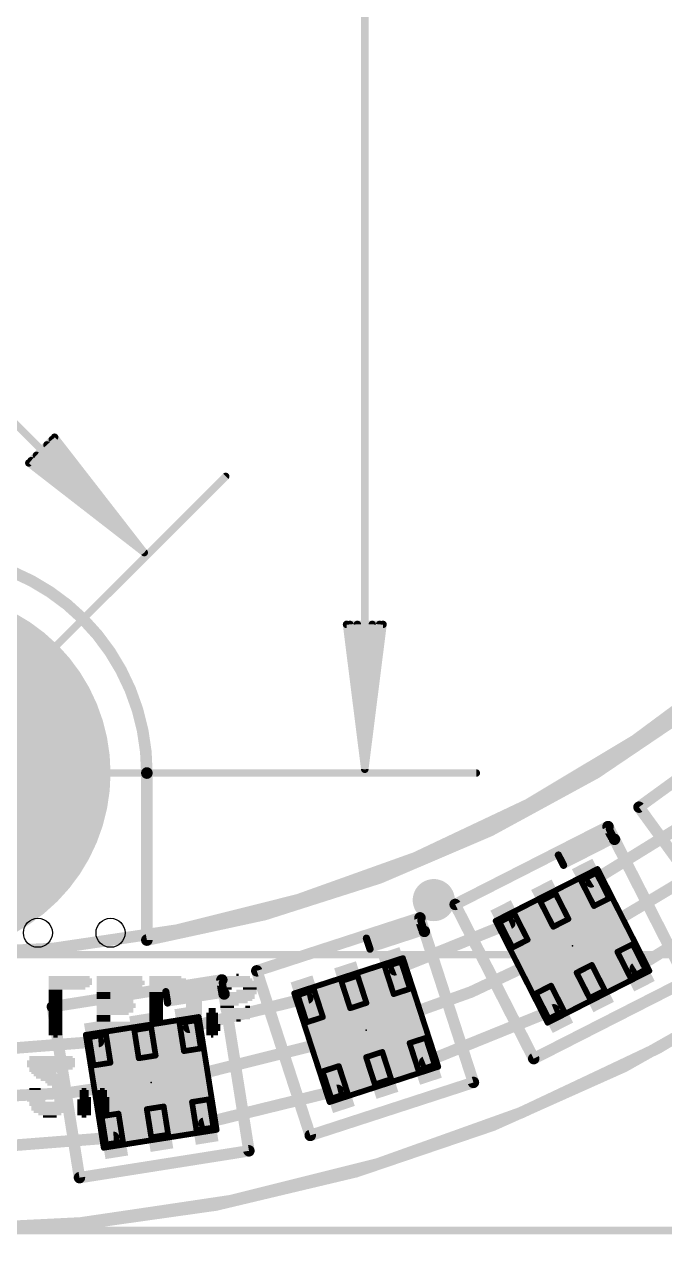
# Model space of a CAD drawing. Extents: x -17 to 92, y -61 to 85.
# Drawn here: x 29.61 to 40.8, y 0.76 to 21.99 of the extents above; entities that cross this region are included whole.
import ezdxf

# ---------------------------------------------------------------- set-up
doc = ezdxf.new("R2010")
doc.units = 0
for name, color, linetype in [('1', 12, 'CONTINUOUS'), ('16', 132, 'CONTINUOUS'), ('17', 110, 'CONTINUOUS'), ('18', 110, 'CONTINUOUS'), ('20', 31, 'CONTINUOUS'), ('21', 41, 'CONTINUOUS'), ('22', 253, 'CONTINUOUS'), ('23', 53, 'CONTINUOUS'), ('39', 12, 'CONTINUOUS'), ('47', 253, 'CONTINUOUS'), ('51', 253, 'CONTINUOUS')]:
    doc.layers.add(name, color=color, linetype=linetype)

# ---------------------------------------------------------------- blocks, each defined once
blk = doc.blocks.new('RECT')
blk.add_solid([(-0.5, -0.5), (0.5, -0.5), (-0.5, 0.5), (0.5, 0.5)])
blk = doc.blocks.new('ROUNDP')
at = {"const_width": 0.5}
blk.add_lwpolyline([(0, -0.25, 1), (0, 0.25, 1), (0, -0.25)], format="xyb", dxfattribs=at)
blk = doc.blocks.new('ROUNDV')
at = {"const_width": 0.5}
blk.add_lwpolyline([(0, -0.25, 1), (0, 0.25, 1), (0, -0.25)], format="xyb", dxfattribs=at)

msp = doc.modelspace()

# ---------------------------------------------------------------- linework, layer by layer
at = {"layer": '1'}
for points, const_width in [([(0.889, 27.94, 2.4102), (28.0035, 54.991)], 0.2032), ([(27.94, 52.705, 2.4142), (52.705, 27.94)], 0.2032), ([(39.4924, 7.0312, 1), (39.5458, 6.9447)], 0.1016), ([(38.1125, 6.2145, 1), (38.0745, 6.3087)], 0.1016), ([(36.0646, 5.4969, 1), (36.1026, 5.4027)], 0.1016), ([(40.2642, 5.5165, 1), (40.3176, 5.43)], 0.1016), ([(34.574, 4.9061, 1), (34.5498, 5.0047)], 0.1016), ([(38.8844, 4.6998, 1), (38.8462, 4.7939)], 0.1016), ([(32.4713, 4.4938, 1), (32.4955, 4.3951)], 0.1016), ([(30.907, 4.1435, 1), (30.8991, 4.2448)], 0.1016), ([(36.5898, 3.8801, 1), (36.628, 3.7859)], 0.1016), ([(35.0993, 3.2892, 1), (35.0751, 3.3879)], 0.1016), ([(32.7372, 2.8147, 1), (32.7614, 2.7161)], 0.1016), ([(31.173, 2.4645, 1), (31.1651, 2.5658)], 0.1016)]:
    msp.add_lwpolyline(points, format="xyb", dxfattribs=dict(at, const_width=const_width))
at = {"layer": '1', "const_width": 0.2032}
for points in [[(41.3474, 8.1168), (39.5191, 6.9879)], [(40.2909, 5.4732), (42.3466, 6.7415)], [(38.0935, 6.2616), (36.0836, 5.4498)], [(34.5619, 4.9554), (32.4834, 4.4445)], [(36.6089, 3.833), (38.8653, 4.7469)], [(28.74, 4.025), (30.9031, 4.1942)], [(32.7493, 2.7654), (35.0872, 3.3386)], [(31.169, 2.5151), (28.74, 2.325)]]:
    msp.add_lwpolyline(points, dxfattribs=at)
at = {"layer": '16', "const_width": 0.2032}
msp.add_lwpolyline([(27.8765, 54.991, 2.4102), (54.991, 27.94)], format="xyb", dxfattribs=at)
at = {"layer": '20'}
for points, const_width in [([(31.75, 5.969, 0.3201), (49.911, 24.13)], 0.2032), ([(31.75, 8.89, 0.4142), (27.94, 12.7)], 0.2032), ([(31.8008, 8.89, 1), (31.6992, 8.89)], 0.1016), ([(31.6992, 8.89, 1), (31.8008, 8.89)], 0.1016), ([(11.5189, 6.4389, 0.3395), (44.3611, 6.4389)], 0.2032), ([(31.7416, 6.0191, 1), (31.7584, 5.9189)], 0.1016), ([(31.6992, 5.969, 1), (31.8008, 5.969)], 0.1016)]:
    msp.add_lwpolyline(points, format="xyb", dxfattribs=dict(at, const_width=const_width))
at = {"layer": '20', "const_width": 0.2032}
msp.add_lwpolyline([(31.75, 8.89), (31.75, 5.969)], dxfattribs=at)
at = {"layer": '20'}
for centre in [(29.845, 6.096), (31.115, 6.096)]:
    msp.add_circle(centre, 0.254, dxfattribs=at)
at = {"layer": '21'}
for points, const_width in [([(27.94, 0.889, 1), (27.94, 54.991, 1), (27.94, 0.889)], 0.2032), ([(27.94, 5.715, 1), (27.94, 50.165, 1), (27.94, 5.715)], 0.2032), ([(40.3243, 8.334, 1), (40.3831, 8.2531)], 0.1), ([(40.3942, 8.3229, 1), (40.3133, 8.2642)], 0.1), ([(39.8573, 7.9762, 1), (39.7682, 7.9308)], 0.1), ([(39.8355, 7.9089, 1), (39.7901, 7.9981)], 0.1), ([(39.8638, 7.9234, 1), (39.8072, 7.8945)], 0.0635), ([(39.8499, 7.8807, 1), (39.8211, 7.9372)], 0.0635), ([(39.8062, 7.7462, 1), (39.7773, 7.8027)], 0.0635), ([(39.9708, 7.7534, 1), (39.8817, 7.7081)], 0.1), ([(39.8817, 7.7081, 1), (39.9708, 7.7534)], 0.1), ([(39.898, 7.7163, 1), (39.9546, 7.7452)], 0.0635), ([(39.9407, 7.7025, 1), (39.9118, 7.759)], 0.0635), ([(38.9727, 7.4694, 1), (38.9162, 7.4405)], 0.0635), ([(38.93, 7.4832, 1), (38.9589, 7.4267)], 0.0635), ([(39.0181, 7.3803, 1), (38.9616, 7.3514)], 0.0635), ([(38.9754, 7.3941, 1), (39.0043, 7.3376)], 0.0635), ([(38.9616, 7.3514, 1), (39.0181, 7.3803)], 0.0635), ([(39.0208, 7.305, 1), (39.0497, 7.2485)], 0.0635), ([(39.007, 7.2623, 1), (39.0635, 7.2912)], 0.0635), ([(37.117, 6.6361, 1), (37.1624, 6.547)], 0.1), ([(37.1843, 6.6142, 1), (37.0952, 6.5688)], 0.1), ([(36.5722, 6.373, 1), (36.4771, 6.3421)], 0.1), ([(36.5401, 6.31, 1), (36.5092, 6.4051)], 0.1), ([(36.5703, 6.3198, 1), (36.5099, 6.3002)], 0.0635), ([(36.5499, 6.2798, 1), (36.5303, 6.3402)], 0.0635), ([(36.4857, 6.1538, 1), (36.4661, 6.2142)], 0.0635), ([(36.6495, 6.1352, 1), (36.5544, 6.1043)], 0.1), ([(36.5544, 6.1043, 1), (36.6495, 6.1352)], 0.1), ([(36.5717, 6.11, 1), (36.6321, 6.1296)], 0.0635), ([(36.6117, 6.0896, 1), (36.5921, 6.15)], 0.0635), ([(35.5792, 6.0312, 1), (35.5989, 5.9708)], 0.0635), ([(35.6193, 6.0108, 1), (35.5589, 5.9912)], 0.0635), ([(35.6101, 5.9361, 1), (35.6298, 5.8757)], 0.0635), ([(35.6502, 5.9157, 1), (35.5898, 5.8961)], 0.0635), ([(35.5898, 5.8961, 1), (35.6502, 5.9157)], 0.0635), ([(35.6411, 5.841, 1), (35.6607, 5.7806)], 0.0635), ([(35.6207, 5.8009, 1), (35.6811, 5.8206)], 0.0635), ([(33.719, 5.4459, 1), (33.6239, 5.415)], 0.1), ([(33.656, 5.478, 1), (33.6869, 5.3829)], 0.1), ([(33.1104, 5.2799, 1), (33.0116, 5.2642)], 0.1), ([(33.0689, 5.2226, 1), (33.0532, 5.3214)], 0.1), ([(32.1125, 5.0712, 1), (32.0498, 5.0612)], 0.0635), ([(32.0762, 5.0976, 1), (32.0861, 5.0349)], 0.0635), ([(32.9907, 5.0769, 1), (32.9808, 5.1396)], 0.0635), ([(33.1495, 5.0329, 1), (33.0508, 5.0173)], 0.1), ([(33.1002, 5.2276, 1), (33.0375, 5.2177)], 0.0635), ([(33.0738, 5.1913, 1), (33.0639, 5.254)], 0.0635), ([(30.0901, 4.8521, 1), (30.1058, 4.7533)], 0.1), ([(30.1474, 4.8106, 1), (30.0486, 4.7949)], 0.1), ([(32.0918, 4.9988, 1), (32.1018, 4.9361)], 0.0635), ([(32.1282, 4.9724, 1), (32.0655, 4.9625)], 0.0635), ([(32.0655, 4.9625, 1), (32.1282, 4.9724)], 0.0635), ([(32.1075, 4.9, 1), (32.1174, 4.8373)], 0.0635), ([(32.0811, 4.8637, 1), (32.1438, 4.8736)], 0.0635), ([(33.0508, 5.0173, 1), (33.1495, 5.0329)], 0.1), ([(33.0688, 5.0201, 1), (33.1315, 5.0301)], 0.0635), ([(33.1051, 4.9938, 1), (33.0952, 5.0565)], 0.0635), ([(38.4913, 3.939, 1), (38.5367, 3.8499)], 0.1), ([(38.4694, 3.8718, 1), (38.5585, 3.9172)], 0.1), ([(37.4125, 3.4632, 1), (37.5076, 3.4941)], 0.1), ([(37.4755, 3.4311, 1), (37.4446, 3.5262)], 0.1), ([(34.5914, 2.5992, 1), (34.6223, 2.5041)], 0.1), ([(34.5593, 2.5362, 1), (34.6544, 2.5671)], 0.1), ([(33.4852, 2.2745, 1), (33.5839, 2.2901)], 0.1), ([(33.5424, 2.2329, 1), (33.5267, 2.3317)], 0.1), ([(30.5637, 1.8624, 1), (30.5793, 1.7636)], 0.1), ([(30.5221, 1.8052, 1), (30.6209, 1.8208)], 0.1)]:
    msp.add_lwpolyline(points, format="xyb", dxfattribs=dict(at, const_width=const_width))
for points, const_width in [([(42.7808, 10.0569), (40.3537, 8.2935)], 0.2), ([(40.3537, 8.2935), (42.133, 5.8446)], 0.2), ([(39.8128, 7.9535), (37.1397, 6.5915)], 0.2), ([(38.9445, 7.455), (39.8355, 7.909)], 0.127), ([(39.9263, 7.7308), (39.8128, 7.9535)], 0.2), ([(39.8355, 7.909), (39.9263, 7.7308)], 0.127), ([(39.7918, 7.7745), (38.9899, 7.3659)], 0.127), ([(39.9263, 7.7308), (39.0353, 7.2768)], 0.127), ([(41.187, 5.2564), (39.9263, 7.7308)], 0.2), ([(38.9899, 7.3659), (38.9445, 7.455)], 0.127), ([(39.0353, 7.2768), (38.9899, 7.3659)], 0.127), ([(37.1397, 6.5915), (38.514, 3.8945)], 0.2), ([(36.5247, 6.3575), (33.6715, 5.4305)], 0.2), ([(35.5891, 6.001), (36.5401, 6.31)], 0.127), ([(36.6019, 6.1198), (36.5247, 6.3575)], 0.2), ([(36.5401, 6.31), (36.6019, 6.1198)], 0.127), ([(36.4759, 6.184), (35.62, 5.9059)], 0.127), ([(36.6019, 6.1198), (35.6509, 5.8108)], 0.127), ([(37.4601, 3.4787), (36.6019, 6.1198)], 0.2), ([(35.62, 5.9059), (35.5891, 6.001)], 0.127), ([(35.6509, 5.8108), (35.62, 5.9059)], 0.127), ([(33.6715, 5.4305), (34.6069, 2.5516)], 0.2), ([(33.061, 5.272), (30.098, 4.8027)], 0.2), ([(33.1001, 5.0251), (33.061, 5.272)], 0.2), ([(38.514, 3.8945), (41.187, 5.2564)], 0.2), ([(32.0812, 5.0662), (33.0689, 5.2227)], 0.127), ([(32.0968, 4.9674), (32.0812, 5.0662)], 0.127), ([(32.9857, 5.1082), (32.0968, 4.9674)], 0.127), ([(33.5346, 2.2823), (33.1001, 5.0251)], 0.2), ([(33.0689, 5.2227), (33.1001, 5.0251)], 0.127), ([(30.098, 4.8027), (30.5715, 1.813)], 0.2), ([(32.1125, 4.8687), (32.0968, 4.9674)], 0.127), ([(33.1001, 5.0251), (32.1125, 4.8687)], 0.127), ([(34.6069, 2.5516), (37.4601, 3.4787)], 0.2), ([(30.5715, 1.813), (33.5346, 2.2823)], 0.2)]:
    msp.add_lwpolyline(points, dxfattribs=dict(at, const_width=const_width))
at = {"layer": '23'}
for p in [(39.1922, 5.8674), (35.5854, 4.3942), (31.8262, 3.4798)]:
    msp.add_point(p, dxfattribs=at)
at = {"layer": '47', "const_width": 0.13}
for points in [[(35.56, 46.925), (35.56, 8.955)], [(12.746, 31.704), (31.704, 12.746)], [(30.1373, 14.7642), (29.6858, 14.3127)], [(31.704, 12.746), (30.0034, 14.6304)], [(31.704, 12.746), (30.0954, 14.7223)], [(31.704, 12.746), (30.1373, 14.7642)], [(29.8196, 14.4466), (31.704, 12.746)], [(29.6858, 14.3127), (31.704, 12.746)], [(29.7277, 14.3546), (31.704, 12.746)], [(27.94, 8.89), (33.1289, 14.0789)], [(35.56, 8.955), (35.2408, 11.49)], [(35.2408, 11.49), (35.8792, 11.49)], [(35.56, 8.955), (35.3, 11.49)], [(35.56, 8.955), (35.43, 11.49)], [(35.8792, 11.49), (35.56, 8.955)], [(35.69, 11.49), (35.56, 8.955)], [(35.82, 11.49), (35.56, 8.955)], [(27.94, 8.89), (37.51, 8.89)], [(27.94, 5.715), (61.64, 5.715)], [(27.94, 0.889), (65.45, 0.889)]]:
    msp.add_lwpolyline(points, dxfattribs=at)
at = {"layer": '47', "const_width": 0.065}
for points in [[(30.0276, 14.6522, 1), (29.9793, 14.6086)], [(30.1206, 14.7428, 1), (30.0702, 14.7018)], [(30.1629, 14.7841, 1), (30.1116, 14.7443)], [(30.1602, 14.7412, 1), (30.1143, 14.7872)], [(29.8414, 14.4707, 1), (29.7978, 14.4224)], [(29.7057, 14.3384, 1), (29.6659, 14.2871)], [(29.6628, 14.3357, 1), (29.7088, 14.2898)], [(29.7482, 14.3798, 1), (29.7072, 14.3294)], [(33.1518, 14.0559, 1), (33.1059, 14.1018)], [(31.6784, 12.726, 1), (31.7297, 12.7659)], [(31.6788, 12.7254, 1), (31.7292, 12.7665)], [(31.6799, 12.7242, 1), (31.7282, 12.7677)], [(31.6811, 12.723, 1), (31.727, 12.7689)], [(31.6823, 12.7218, 1), (31.7258, 12.7701)], [(31.6835, 12.7208, 1), (31.7246, 12.7712)], [(31.6841, 12.7203, 1), (31.724, 12.7716)], [(35.273, 11.4941, 1), (35.2085, 11.4859)], [(35.2408, 11.5225, 1), (35.2408, 11.4575)], [(35.3323, 11.4933, 1), (35.2677, 11.4867)], [(35.4625, 11.4917, 1), (35.3975, 11.4883)], [(35.7225, 11.4883, 1), (35.6575, 11.4917)], [(35.8523, 11.4867, 1), (35.7877, 11.4933)], [(35.9115, 11.4859, 1), (35.847, 11.4941)], [(35.8792, 11.4575, 1), (35.8792, 11.5225)], [(35.5278, 8.9591, 1), (35.5922, 8.9509)], [(35.5277, 8.9583, 1), (35.5923, 8.9517)], [(35.5275, 8.9533, 1), (35.5925, 8.9567)], [(35.5275, 8.9567, 1), (35.5925, 8.9533)], [(35.5275, 8.955, 1), (35.5925, 8.955)], [(35.5277, 8.9517, 1), (35.5923, 8.9583)], [(35.5278, 8.9509, 1), (35.5922, 8.9591)], [(37.51, 8.8575, 1), (37.51, 8.9225)]]:
    msp.add_lwpolyline(points, format="xyb", dxfattribs=at)
at = {"layer": '51', "const_width": 0.1}
for points in [[(37.8472, 6.3044), (39.6292, 7.2124)], [(39.6292, 7.2124), (40.5372, 5.4304)], [(39.6074, 7.1451), (39.3401, 7.009)], [(39.3401, 7.009), (39.5671, 6.5634)], [(39.8344, 6.6996), (39.6074, 7.1451)], [(38.8946, 6.782), (38.6273, 6.6458)], [(39.1216, 6.3365), (38.8946, 6.782)], [(38.6273, 6.6458), (38.8543, 6.2003)], [(39.5671, 6.5634), (39.8344, 6.6996)], [(38.1818, 6.4188), (37.9145, 6.2826)], [(38.4088, 5.9733), (38.1818, 6.4188)], [(38.8543, 6.2003), (39.1216, 6.3365)], [(38.7552, 4.5224), (37.8472, 6.3044)], [(37.9145, 6.2826), (38.1414, 5.8371)], [(38.1414, 5.8371), (38.4088, 5.9733)], [(40.243, 5.8977), (39.9756, 5.7615)], [(40.4699, 5.4522), (40.243, 5.8977)], [(39.9756, 5.7615), (40.2026, 5.316)], [(34.3253, 5.0362), (36.2274, 5.6543)], [(36.1953, 5.5913), (35.91, 5.4986)], [(35.91, 5.4986), (36.0645, 5.023)], [(36.3498, 5.1157), (36.1953, 5.5913)], [(36.2274, 5.6543), (36.8455, 3.7522)], [(39.2628, 5.3983), (39.5301, 5.5345)], [(39.5301, 5.5345), (39.7571, 5.089)], [(35.4345, 5.3441), (35.1492, 5.2514)], [(35.589, 4.8685), (35.4345, 5.3441)], [(40.5372, 5.4304), (38.7552, 4.5224)], [(39.4898, 4.9528), (39.2628, 5.3983)], [(40.2026, 5.316), (40.4699, 5.4522)], [(34.6736, 5.0968), (34.3883, 5.0041)], [(34.8282, 4.6213), (34.6736, 5.0968)], [(35.1492, 5.2514), (35.3037, 4.7758)], [(36.0645, 5.023), (36.3498, 5.1157)], [(38.55, 5.0352), (38.8173, 5.1714)], [(38.8173, 5.1714), (39.0443, 4.7258)], [(39.7571, 5.089), (39.4898, 4.9528)], [(34.9434, 3.1341), (34.3253, 5.0362)], [(34.3883, 5.0041), (34.5428, 4.5286)], [(35.3037, 4.7758), (35.589, 4.8685)], [(38.777, 4.5896), (38.55, 5.0352)], [(30.6821, 4.3111), (32.6575, 4.6239)], [(32.6575, 4.6239), (32.9703, 2.6485)], [(34.5428, 4.5286), (34.8282, 4.6213)], [(39.0443, 4.7258), (38.777, 4.5896)], [(31.8257, 4.4416), (31.5294, 4.3946)], [(31.904, 3.9477), (31.8257, 4.4416)], [(32.6159, 4.5667), (32.3196, 4.5198)], [(32.3196, 4.5198), (32.3978, 4.0259)], [(32.6941, 4.0729), (32.6159, 4.5667)], [(30.9949, 2.3357), (30.6821, 4.3111)], [(31.0356, 4.3164), (30.7393, 4.2695)], [(30.7393, 4.2695), (30.8175, 3.7756)], [(31.1138, 3.8226), (31.0356, 4.3164)], [(31.5294, 4.3946), (31.6077, 3.9008)], [(36.628, 4.2598), (36.3426, 4.1671)], [(36.7825, 3.7843), (36.628, 4.2598)], [(32.3978, 4.0259), (32.6941, 4.0729)], [(35.5818, 3.9199), (35.8671, 4.0126)], [(35.8671, 4.0126), (36.0216, 3.537)], [(36.3426, 4.1671), (36.4972, 3.6916)], [(30.8175, 3.7756), (31.1138, 3.8226)], [(31.6077, 3.9008), (31.904, 3.9477)], [(35.7363, 3.4443), (35.5818, 3.9199)], [(36.4972, 3.6916), (36.7825, 3.7843)], [(34.821, 3.6727), (35.1063, 3.7654)], [(34.9755, 3.1971), (34.821, 3.6727)], [(36.8455, 3.7522), (34.9434, 3.1341)], [(35.1063, 3.7654), (35.2608, 3.2898)], [(36.0216, 3.537), (35.7363, 3.4443)], [(32.8349, 3.184), (32.5386, 3.137)], [(32.5386, 3.137), (32.6168, 2.6432)], [(32.9131, 2.6901), (32.8349, 3.184)], [(35.2608, 3.2898), (34.9755, 3.1971)], [(30.9583, 2.8867), (31.2546, 2.9337)], [(31.2546, 2.9337), (31.3328, 2.4398)], [(31.7484, 3.0119), (32.0447, 3.0588)], [(31.8267, 2.518), (31.7484, 3.0119)], [(32.0447, 3.0588), (32.123, 2.565)], [(31.0365, 2.3929), (30.9583, 2.8867)], [(32.9703, 2.6485), (30.9949, 2.3357)], [(32.123, 2.565), (31.8267, 2.518)], [(32.6168, 2.6432), (32.9131, 2.6901)], [(31.3328, 2.4398), (31.0365, 2.3929)]]:
    msp.add_lwpolyline(points, dxfattribs=at)
at = {"layer": '51', "const_width": 0.05}
for points in [[(39.6515, 7.2237, 1), (39.6069, 7.201)], [(39.6406, 7.1901, 1), (39.6179, 7.2347)], [(39.3623, 7.0203, 1), (39.3178, 6.9976)], [(39.3287, 7.0312, 1), (39.3514, 6.9867)], [(39.6296, 7.1565, 1), (39.5851, 7.1338)], [(39.6187, 7.1229, 1), (39.596, 7.1674)], [(38.9168, 6.7933, 1), (38.8723, 6.7706)], [(38.9059, 6.7597, 1), (38.8832, 6.8042)], [(38.6495, 6.6571, 1), (38.605, 6.6344)], [(38.6159, 6.668, 1), (38.6386, 6.6235)], [(39.5557, 6.5857, 1), (39.5784, 6.5412)], [(39.5448, 6.5521, 1), (39.5893, 6.5748)], [(39.8121, 6.6883, 1), (39.8566, 6.711)], [(39.8457, 6.6774, 1), (39.823, 6.7219)], [(38.204, 6.4301, 1), (38.1595, 6.4074)], [(38.1931, 6.3965, 1), (38.1704, 6.441)], [(39.0993, 6.3251, 1), (39.1438, 6.3478)], [(39.1329, 6.3142, 1), (39.1102, 6.3587)], [(37.8695, 6.3158, 1), (37.8249, 6.2931)], [(37.8359, 6.3267, 1), (37.8585, 6.2821)], [(37.9367, 6.2939, 1), (37.8922, 6.2712)], [(37.9031, 6.3048, 1), (37.9258, 6.2603)], [(38.8429, 6.2225, 1), (38.8656, 6.178)], [(38.832, 6.1889, 1), (38.8765, 6.2116)], [(38.3865, 5.9619, 1), (38.431, 5.9846)], [(38.4201, 5.951, 1), (38.3974, 5.9955)], [(40.2652, 5.9091, 1), (40.2207, 5.8864)], [(40.2543, 5.8755, 1), (40.2316, 5.92)], [(38.1301, 5.8593, 1), (38.1528, 5.8148)], [(38.1192, 5.8257, 1), (38.1637, 5.8484)], [(39.9979, 5.7729, 1), (39.9534, 5.7502)], [(39.9643, 5.7838, 1), (39.987, 5.7393)], [(35.9338, 5.5063, 1), (35.8862, 5.4908)], [(35.9023, 5.5223, 1), (35.9177, 5.4748)], [(36.2191, 5.599, 1), (36.1716, 5.5835)], [(36.2031, 5.5675, 1), (36.1876, 5.615)], [(36.2512, 5.662, 1), (36.2037, 5.6465)], [(36.2352, 5.6305, 1), (36.2197, 5.678)], [(39.5524, 5.5459, 1), (39.5079, 5.5232)], [(39.5415, 5.5123, 1), (39.5188, 5.5568)], [(35.4583, 5.3518, 1), (35.4107, 5.3363)], [(35.4422, 5.3203, 1), (35.4268, 5.3678)], [(39.2851, 5.4097, 1), (39.2406, 5.387)], [(39.2515, 5.4206, 1), (39.2742, 5.3761)], [(40.1913, 5.3383, 1), (40.214, 5.2938)], [(40.1804, 5.3047, 1), (40.2249, 5.3274)], [(40.4477, 5.4409, 1), (40.4922, 5.4636)], [(40.4813, 5.43, 1), (40.4586, 5.4745)], [(40.5149, 5.419, 1), (40.5595, 5.4417)], [(40.5485, 5.4081, 1), (40.5258, 5.4527)], [(34.6974, 5.1046, 1), (34.6499, 5.0891)], [(34.6814, 5.0731, 1), (34.6659, 5.1206)], [(35.173, 5.2591, 1), (35.1254, 5.2436)], [(35.1414, 5.2751, 1), (35.1569, 5.2276)], [(36.3261, 5.108, 1), (36.3736, 5.1235)], [(36.3576, 5.092, 1), (36.3421, 5.1395)], [(38.8396, 5.1827, 1), (38.7951, 5.16)], [(38.8287, 5.1491, 1), (38.806, 5.1936)], [(39.7349, 5.0777, 1), (39.7794, 5.1004)], [(39.7685, 5.0668, 1), (39.7458, 5.1113)], [(34.3491, 5.044, 1), (34.3015, 5.0285)], [(34.3176, 5.06, 1), (34.3331, 5.0125)], [(34.4121, 5.0119, 1), (34.3646, 4.9964)], [(34.3806, 5.0279, 1), (34.3961, 4.9804)], [(35.5652, 4.8608, 1), (35.6128, 4.8763)], [(35.5967, 4.8447, 1), (35.5813, 4.8923)], [(36.0568, 5.0468, 1), (36.0723, 4.9993)], [(36.0408, 5.0153, 1), (36.0883, 5.0308)], [(38.5723, 5.0465, 1), (38.5278, 5.0238)], [(38.5387, 5.0574, 1), (38.5614, 5.0129)], [(39.4785, 4.9751, 1), (39.5012, 4.9306)], [(39.4676, 4.9415, 1), (39.5121, 4.9642)], [(32.6821, 4.6278, 1), (32.6328, 4.62)], [(32.6614, 4.5992, 1), (32.6535, 4.6486)], [(34.8359, 4.5975, 1), (34.8204, 4.6451)], [(35.296, 4.7996, 1), (35.3114, 4.752)], [(35.2799, 4.7681, 1), (35.3275, 4.7835)], [(39.0221, 4.7145, 1), (39.0666, 4.7372)], [(39.0557, 4.7036, 1), (39.033, 4.7481)], [(31.8504, 4.4455, 1), (31.801, 4.4377)], [(31.8296, 4.4169, 1), (31.8218, 4.4663)], [(32.3443, 4.5237, 1), (32.2949, 4.5159)], [(32.3157, 4.5445, 1), (32.3235, 4.4951)], [(32.6406, 4.5706, 1), (32.5912, 4.5628)], [(32.6198, 4.542, 1), (32.612, 4.5914)], [(34.5351, 4.5524, 1), (34.5506, 4.5048)], [(34.5191, 4.5209, 1), (34.5666, 4.5363)], [(34.8044, 4.6136, 1), (34.8519, 4.629)], [(38.7438, 4.5447, 1), (38.7665, 4.5001)], [(38.7329, 4.5111, 1), (38.7775, 4.5337)], [(38.7657, 4.6119, 1), (38.7884, 4.5674)], [(38.7548, 4.5783, 1), (38.7993, 4.601)], [(30.7068, 4.315, 1), (30.6574, 4.3071)], [(30.6782, 4.3357, 1), (30.686, 4.2864)], [(30.764, 4.2734, 1), (30.7146, 4.2656)], [(30.7354, 4.2942, 1), (30.7432, 4.2448)], [(31.0603, 4.3203, 1), (31.0109, 4.3125)], [(31.0395, 4.2917, 1), (31.0317, 4.3411)], [(31.5541, 4.3985, 1), (31.5047, 4.3907)], [(31.5255, 4.4193, 1), (31.5333, 4.3699)], [(36.6517, 4.2675, 1), (36.6042, 4.2521)], [(36.6357, 4.236, 1), (36.6202, 4.2836)], [(32.3939, 4.0506, 1), (32.4017, 4.0012)], [(32.3731, 4.022, 1), (32.4225, 4.0299)], [(32.6694, 4.069, 1), (32.7188, 4.0768)], [(32.698, 4.0482, 1), (32.6902, 4.0976)], [(35.8909, 4.0203, 1), (35.8433, 4.0048)], [(35.8748, 3.9888, 1), (35.8594, 4.0364)], [(36.3349, 4.1909, 1), (36.3504, 4.1433)], [(36.3664, 4.1748, 1), (36.3189, 4.1594)], [(30.8136, 3.8003, 1), (30.8214, 3.751)], [(31.0891, 3.8187, 1), (31.1385, 3.8265)], [(31.1177, 3.7979, 1), (31.1099, 3.8473)], [(31.6037, 3.9255, 1), (31.6116, 3.8761)], [(31.583, 3.8969, 1), (31.6323, 3.9047)], [(31.8793, 3.9438, 1), (31.9286, 3.9516)], [(31.9079, 3.923, 1), (31.9, 3.9724)], [(35.6056, 3.9276, 1), (35.558, 3.9121)], [(35.5741, 3.9436, 1), (35.5895, 3.8961)], [(36.7902, 3.7605, 1), (36.7747, 3.808)], [(30.7928, 3.7717, 1), (30.8422, 3.7796)], [(34.8447, 3.6804, 1), (34.7972, 3.6649)], [(34.8132, 3.6964, 1), (34.8287, 3.6489)], [(35.13, 3.7731, 1), (35.0825, 3.7576)], [(35.114, 3.7416, 1), (35.0985, 3.7891)], [(36.4894, 3.7153, 1), (36.5049, 3.6678)], [(36.4734, 3.6838, 1), (36.5209, 3.6993)], [(36.7587, 3.7765, 1), (36.8062, 3.792)], [(36.8217, 3.7444, 1), (36.8692, 3.7599)], [(36.8532, 3.7284, 1), (36.8377, 3.7759)], [(35.7286, 3.4681, 1), (35.744, 3.4206)], [(35.7125, 3.4366, 1), (35.7601, 3.4521)], [(35.9978, 3.5293, 1), (36.0454, 3.5448)], [(36.0293, 3.5133, 1), (36.0139, 3.5608)], [(32.5633, 3.1409, 1), (32.5139, 3.1331)], [(32.5347, 3.1617, 1), (32.5425, 3.1123)], [(32.8596, 3.1879, 1), (32.8102, 3.18)], [(32.8388, 3.1593, 1), (32.831, 3.2086)], [(34.9677, 3.2209, 1), (34.9832, 3.1734)], [(34.9517, 3.1894, 1), (34.9992, 3.2049)], [(35.237, 3.2821, 1), (35.2846, 3.2976)], [(35.2685, 3.2661, 1), (35.2531, 3.3136)], [(31.2793, 2.9376, 1), (31.2299, 2.9297)], [(31.2585, 2.909, 1), (31.2507, 2.9583)], [(31.7731, 3.0158, 1), (31.7237, 3.008)], [(31.7445, 3.0366, 1), (31.7524, 2.9872)], [(32.0694, 3.0627, 1), (32.0201, 3.0549)], [(32.0487, 3.0341, 1), (32.0408, 3.0835)], [(34.9356, 3.1579, 1), (34.9511, 3.1103)], [(34.9196, 3.1264, 1), (34.9671, 3.1419)], [(30.983, 2.8906, 1), (30.9336, 2.8828)], [(30.9544, 2.9114, 1), (30.9622, 2.862)], [(31.8227, 2.5427, 1), (31.8306, 2.4933)], [(32.0983, 2.561, 1), (32.1477, 2.5689)], [(32.1269, 2.5403, 1), (32.1191, 2.5897)], [(32.6129, 2.6679, 1), (32.6207, 2.6185)], [(32.5921, 2.6393, 1), (32.6415, 2.6471)], [(32.8884, 2.6862, 1), (32.9378, 2.694)], [(32.917, 2.6654, 1), (32.9092, 2.7148)], [(32.9456, 2.6446, 1), (32.995, 2.6525)], [(32.9742, 2.6239, 1), (32.9664, 2.6732)], [(30.991, 2.3604, 1), (30.9989, 2.311)], [(30.9703, 2.3318, 1), (31.0196, 2.3396)], [(31.0326, 2.4176, 1), (31.0404, 2.3682)], [(31.0118, 2.389, 1), (31.0612, 2.3968)], [(31.3081, 2.4359, 1), (31.3575, 2.4437)], [(31.3367, 2.4151, 1), (31.3289, 2.4645)], [(31.802, 2.5141, 1), (31.8514, 2.5219)]]:
    msp.add_lwpolyline(points, format="xyb", dxfattribs=at)

# ---------------------------------------------------------------- block references
at = {"layer": '1', "xscale": 0.7, "yscale": 0.4}
for p, rotation in [((39.5191, 6.9879), 117), ((38.8063, 6.6248), 117), ((38.0935, 6.2616), 117), ((36.0836, 5.4498), 108), ((40.2909, 5.4732), 117), ((35.3227, 5.2026), 108), ((34.5619, 4.9554), 108), ((39.5781, 5.11), 117), ((38.8653, 4.7469), 117), ((31.6932, 4.3193), 99), ((32.4834, 4.4445), 99), ((30.9031, 4.1942), 99), ((36.6089, 3.833), 108), ((35.8481, 3.5858), 108), ((35.0872, 3.3386), 108), ((31.9592, 2.6403), 99), ((32.7493, 2.7654), 99), ((31.169, 2.5151), 99)]:
    msp.add_blockref('RECT', p, dxfattribs=dict(at, rotation=rotation))
at = {"layer": '17', "xscale": 6.35, "yscale": 6.35}
msp.add_blockref('ROUNDP', (27.94, 8.89), dxfattribs=at)
msp.add_blockref('ROUNDP', (27.94, 8.89), dxfattribs=at)
at = {"layer": '18', "xscale": 0.7366, "yscale": 0.7366}
msp.add_blockref('ROUNDV', (36.7665, 6.6675), dxfattribs=at)
msp.add_blockref('ROUNDV', (36.7665, 6.6675), dxfattribs=at)
at = {"layer": '22', "yscale": 0.04}
for p, xscale in [((30.3925, 5.3206), 0.72), ((31.2725, 5.3206), 0.8), ((32.0725, 5.3206), 0.56), ((33.3525, 5.3206), 0.4), ((33.3325, 5.3606), 0.04), ((30.4125, 5.2806), 0.76), ((30.4125, 5.2406), 0.76), ((30.4125, 5.2006), 0.76), ((30.3925, 5.1606), 0.72), ((30.3525, 5.1206), 0.64), ((30.1525, 5.0806), 0.24), ((31.2725, 5.2806), 0.8), ((31.2925, 5.2406), 0.84), ((31.2925, 5.2006), 0.84), ((31.2725, 5.1606), 0.8), ((31.2725, 5.1206), 0.8), ((31.2325, 5.0806), 0.72), ((32.1125, 5.2806), 0.64), ((32.1325, 5.2406), 0.68), ((32.1725, 5.2006), 0.76), ((32.1925, 5.1606), 0.8), ((32.1925, 5.1206), 0.8), ((32.2125, 5.0806), 0.84), ((33.3325, 5.2406), 0.6), ((33.3525, 5.2006), 0.64), ((33.3525, 5.1606), 0.64), ((33.3325, 5.2806), 0.52), ((33.1525, 5.1206), 0.16), ((33.1325, 5.0806), 0.04), ((33.4925, 5.0806), 0.36), ((33.5525, 5.1206), 0.24), ((30.1525, 5.0406), 0.24), ((30.1525, 5.0006), 0.24), ((30.1525, 4.9606), 0.24), ((30.1525, 4.9206), 0.24), ((30.1525, 4.8806), 0.24), ((30.9925, 5.0406), 0.24), ((30.9925, 5.0006), 0.24), ((30.9925, 4.9606), 0.24), ((31.1925, 4.9206), 0.64), ((31.1925, 4.8806), 0.64), ((31.9125, 5.0406), 0.24), ((31.9125, 5.0006), 0.24), ((31.9125, 4.9606), 0.24), ((31.9125, 4.9206), 0.24), ((31.9125, 4.8806), 0.24), ((32.4925, 5.0406), 0.36), ((32.5125, 5.0006), 0.32), ((32.5325, 4.9606), 0.28), ((32.5725, 4.9206), 0.28), ((32.5725, 4.8806), 0.28), ((33.3325, 4.9206), 0.52), ((33.2925, 4.8806), 0.44), ((33.3725, 5.0006), 0.52), ((33.3725, 4.9606), 0.52), ((33.4325, 5.0406), 0.48), ((30.1525, 4.8406), 0.24), ((30.1525, 4.8006), 0.24), ((30.1525, 4.7606), 0.24), ((30.1525, 4.7206), 0.24), ((30.1525, 4.6806), 0.24), ((31.2125, 4.8406), 0.68), ((31.2125, 4.8006), 0.68), ((31.1925, 4.7606), 0.64), ((31.1925, 4.7206), 0.64), ((31.1525, 4.6806), 0.56), ((31.9125, 4.8406), 0.24), ((31.9125, 4.8006), 0.24), ((31.9125, 4.7606), 0.24), ((31.9125, 4.7206), 0.24), ((31.9125, 4.6806), 0.24), ((32.5525, 4.6806), 0.32), ((32.5725, 4.8406), 0.28), ((32.5725, 4.8006), 0.28), ((32.5725, 4.7606), 0.28), ((32.5725, 4.7206), 0.28), ((32.8925, 4.6806), 0.2), ((32.8925, 4.7606), 0.12), ((32.8925, 4.7206), 0.12), ((33.1925, 4.8406), 0.32), ((33.1525, 4.8006), 0.24), ((33.3125, 4.7606), 0.56), ((33.3525, 4.7206), 0.56), ((33.3525, 4.6806), 0.56), ((33.5125, 4.8006), 0.08), ((30.1525, 4.6406), 0.24), ((30.1525, 4.6006), 0.24), ((30.1525, 4.5606), 0.24), ((30.1525, 4.5206), 0.24), ((30.1525, 4.4806), 0.24), ((30.1525, 4.4406), 0.24), ((30.9925, 4.6406), 0.24), ((30.9925, 4.6006), 0.24), ((30.9925, 4.5606), 0.24), ((31.2725, 4.5206), 0.8), ((31.2725, 4.4806), 0.8), ((31.2925, 4.4406), 0.84), ((31.9125, 4.6406), 0.24), ((31.9125, 4.6006), 0.24), ((31.9125, 4.5606), 0.24), ((32.2125, 4.5206), 0.84), ((32.1925, 4.4806), 0.8), ((32.1725, 4.4406), 0.76), ((32.4525, 4.5606), 0.36), ((32.5125, 4.6006), 0.32), ((32.5325, 4.6406), 0.28), ((32.8925, 4.6406), 0.2), ((32.8925, 4.6006), 0.2), ((32.8925, 4.5606), 0.2), ((32.8925, 4.5206), 0.2), ((32.9125, 4.4806), 0.24), ((32.9125, 4.4406), 0.24), ((33.3725, 4.6406), 0.52), ((33.3525, 4.6006), 0.4), ((33.3525, 4.5606), 0.08), ((30.1525, 4.4006), 0.24), ((30.1525, 4.3606), 0.24), ((30.1525, 4.3206), 0.24), ((30.1525, 4.2806), 0.08), ((31.2925, 4.4006), 0.84), ((31.2725, 4.3606), 0.8), ((31.2725, 4.3206), 0.8), ((31.2725, 4.2806), 0.64), ((32.1525, 4.4006), 0.72), ((32.1325, 4.3606), 0.68), ((32.0925, 4.3206), 0.6), ((32.0525, 4.2806), 0.36), ((32.9125, 4.4006), 0.24), ((32.8925, 4.3606), 0.2), ((32.8925, 4.3206), 0.2), ((32.8925, 4.2806), 0.04), ((30.0725, 3.8436), 0.84), ((30.0725, 3.8036), 0.84), ((30.0725, 3.9236), 0.76), ((30.0925, 3.8836), 0.8), ((30.0725, 3.7636), 0.84), ((30.0725, 3.7236), 0.76), ((30.0325, 3.6836), 0.68), ((29.9525, 3.6436), 0.44), ((30.0125, 3.6036), 0.48), ((30.0525, 3.5636), 0.48), ((30.1125, 3.5236), 0.44), ((30.1725, 3.4836), 0.4), ((30.2125, 3.4436), 0.4), ((30.2525, 3.4036), 0.32), ((29.7925, 3.3236), 0.28), ((29.7925, 3.2836), 0.28), ((29.7925, 3.2436), 0.28), ((29.7925, 3.2036), 0.28), ((29.7925, 3.3636), 0.2), ((30.2925, 3.3636), 0.32), ((30.3125, 3.3236), 0.28), ((30.3125, 3.2836), 0.28), ((30.3125, 3.2436), 0.28), ((30.3125, 3.2036), 0.28), ((30.6525, 3.3236), 0.16), ((30.6525, 3.2836), 0.16), ((30.6525, 3.2436), 0.16), ((30.6725, 3.2036), 0.2), ((30.6525, 3.3636), 0.08), ((30.9725, 3.2036), 0.24), ((30.9725, 3.3236), 0.16), ((30.9725, 3.2836), 0.16), ((30.9725, 3.2436), 0.16), ((30.9725, 3.3636), 0.08), ((29.8125, 3.1636), 0.32), ((30.0525, 3.1236), 0.72), ((30.0525, 3.0836), 0.72), ((30.0525, 3.0436), 0.64), ((30.0325, 3.0036), 0.6), ((30.0325, 2.9636), 0.52), ((30.2925, 3.1636), 0.32), ((30.6525, 3.1636), 0.24), ((30.6525, 3.1236), 0.24), ((30.6525, 3.0836), 0.24), ((30.6525, 3.0436), 0.24), ((30.6525, 3.0036), 0.24), ((30.6525, 2.9636), 0.24), ((30.9725, 3.1636), 0.24), ((30.9725, 3.1236), 0.24), ((30.9725, 3.0836), 0.24), ((30.9725, 3.0436), 0.24), ((30.9725, 3.0036), 0.24), ((30.9725, 2.9636), 0.24), ((30.0525, 2.9236), 0.4), ((30.0525, 2.8836), 0.24), ((30.6525, 2.9236), 0.24), ((30.6525, 2.8836), 0.08), ((30.9925, 2.9236), 0.2), ((30.9725, 2.8836), 0.08)]:
    msp.add_blockref('RECT', p, dxfattribs=dict(at, xscale=xscale))
at = {"layer": '39', "xscale": 2.032, "yscale": 2.032}
for p, rotation in [((39.1922, 5.8674), 27), ((35.5854, 4.3942), 18), ((31.8262, 3.4798), 9)]:
    msp.add_blockref('RECT', p, dxfattribs=dict(at, rotation=rotation))
at = {"layer": '51', "xscale": 0.508, "yscale": 0.254}
for p, rotation in [((39.2499, 5.7542), 27), ((35.6246, 4.2734), 18), ((31.8461, 3.3544), 9)]:
    msp.add_blockref('RECT', p, dxfattribs=dict(at, rotation=rotation))

doc.saveas('drawing.dxf')
